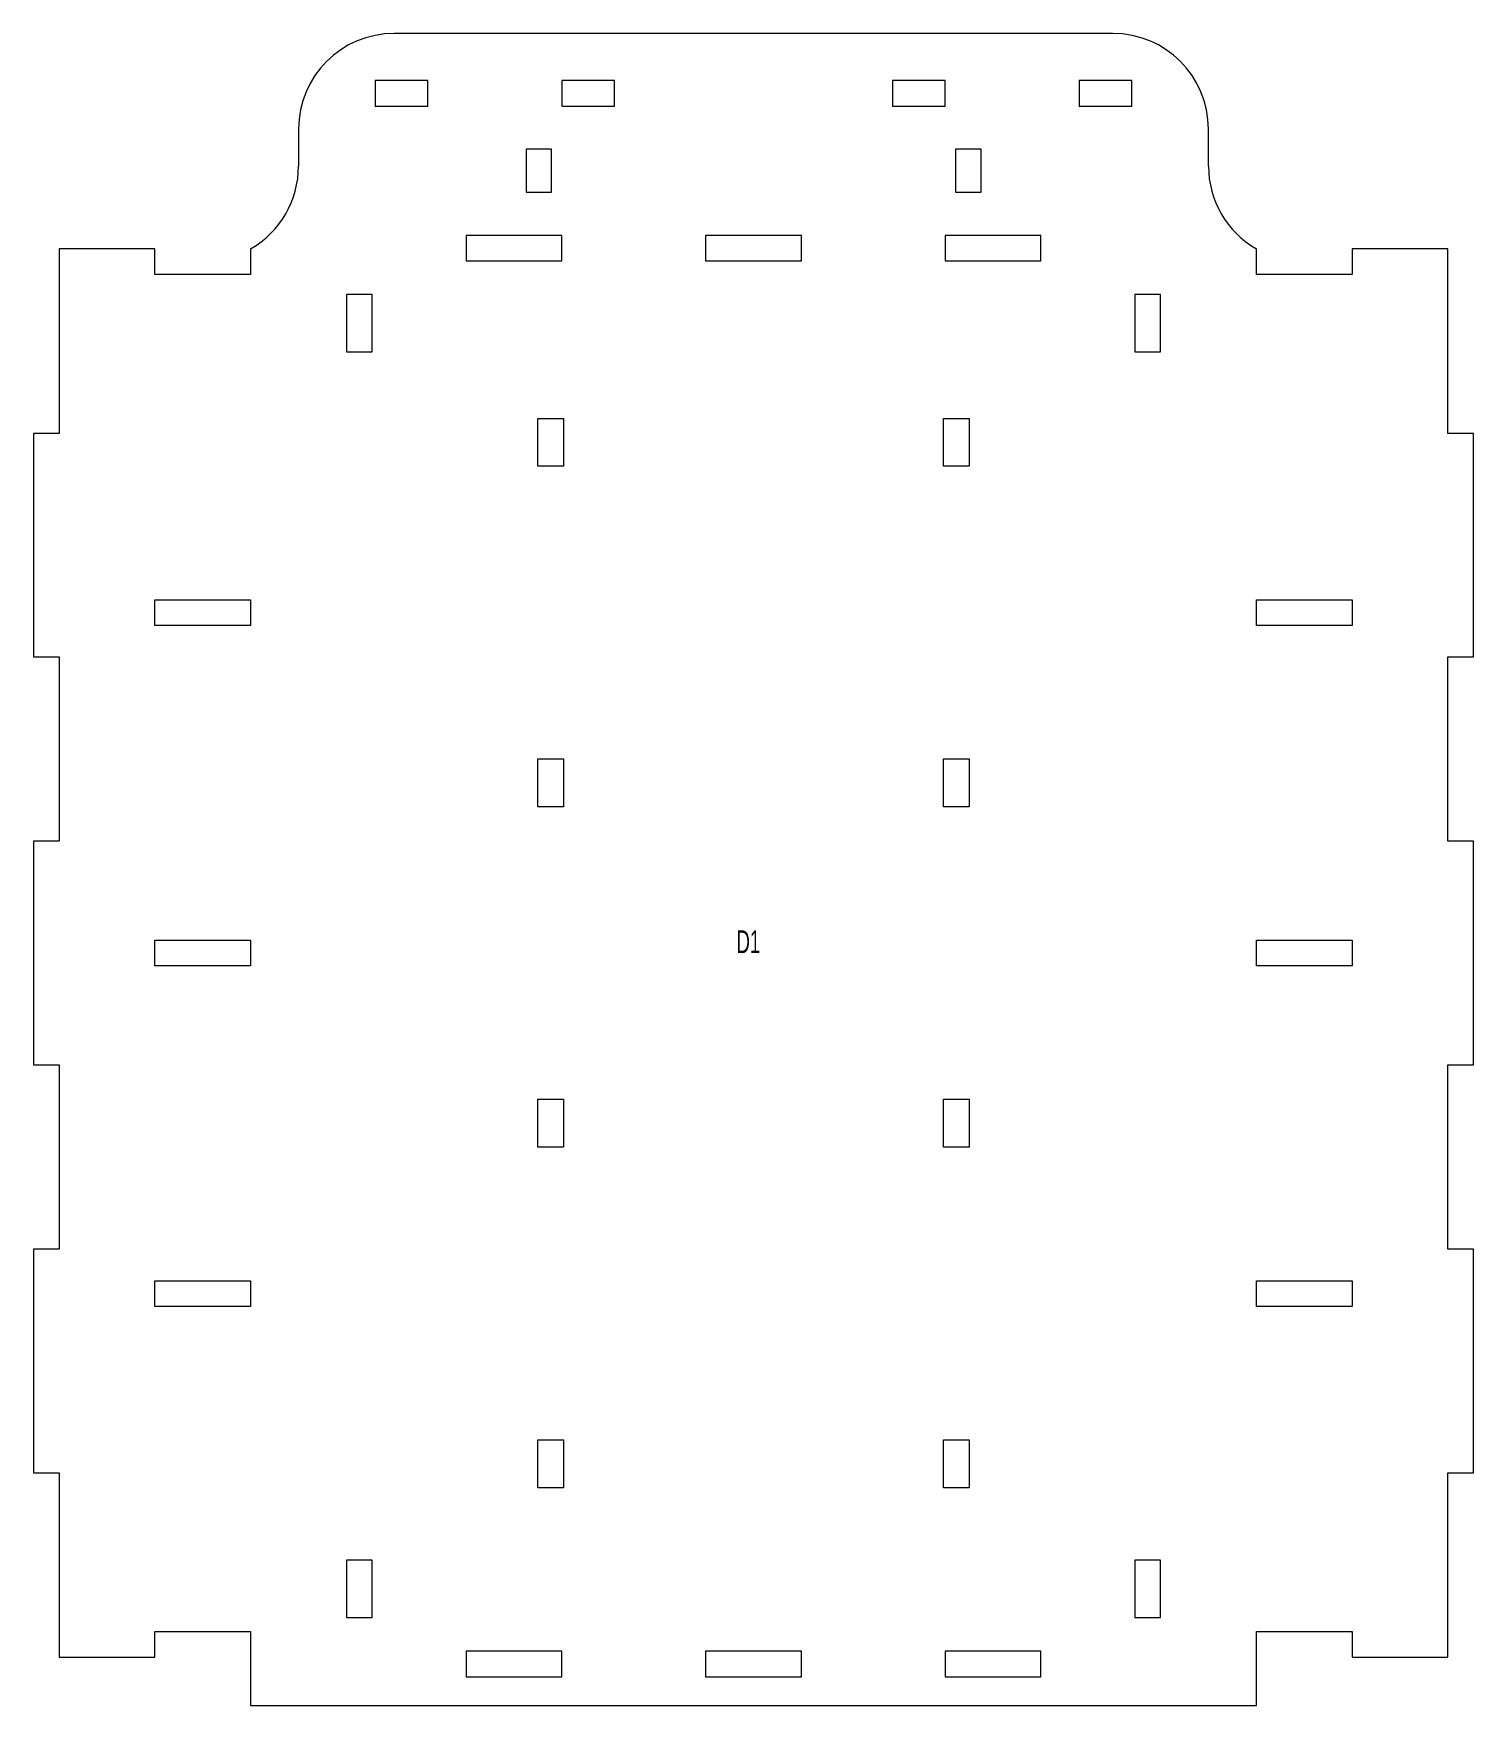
# Model space of a CAD drawing. Header units: millimetres. Extents: x 6 to 307, y 3 to 352.
import ezdxf

# ---------------------------------------------------------------- set-up
doc = ezdxf.new("R2010")
doc.units = ezdxf.units.MM
doc.styles.add('SLDTEXTSTYLE0', font='TXT', dxfattribs={"width": 0.605})

msp = doc.modelspace()

# ---------------------------------------------------------------- linework, layer by layer
at = {"color": 7, "linetype": 'Continuous', "lineweight": 15}
for p, q in [((231.34, 352.11), (81.34, 352.11)), ((88.34, 342.3), (77.34, 342.3)), ((77.34, 342.3), (77.34, 336.95)), ((88.34, 336.95), (88.34, 342.3)), ((127.34, 342.3), (116.34, 342.3)), ((116.34, 342.3), (116.34, 336.95)), ((127.34, 336.95), (127.34, 342.3)), ((185.34, 342.3), (185.34, 336.95)), ((196.34, 342.3), (185.34, 342.3)), ((196.34, 336.95), (196.34, 342.3)), ((224.34, 342.3), (224.34, 336.95)), ((235.34, 342.3), (224.34, 342.3)), ((235.34, 336.95), (235.34, 342.3)), ((77.34, 336.95), (88.34, 336.95)), ((116.34, 336.95), (127.34, 336.95)), ((185.34, 336.95), (196.34, 336.95)), ((224.34, 336.95), (235.34, 336.95)), ((61.34, 332.11), (61.34, 324.43)), ((251.34, 324.43), (251.34, 332.11)), ((114.19, 327.95), (108.84, 327.95)), ((108.84, 327.95), (108.84, 318.95)), ((114.19, 318.95), (114.19, 327.95)), ((203.84, 327.95), (198.49, 327.95)), ((198.49, 327.95), (198.49, 318.95)), ((203.84, 318.95), (203.84, 327.95)), ((108.84, 318.95), (114.19, 318.95)), ((198.49, 318.95), (203.84, 318.95)), ((116.34, 309.95), (96.34, 309.95)), ((96.34, 309.95), (96.34, 304.6)), ((116.34, 304.6), (116.34, 309.95)), ((166.34, 309.95), (146.34, 309.95)), ((146.34, 309.95), (146.34, 304.6)), ((166.34, 304.6), (166.34, 309.95)), ((216.34, 309.95), (196.34, 309.95)), ((196.34, 309.95), (196.34, 304.6)), ((216.34, 304.6), (216.34, 309.95)), ((31.34, 307.11), (11.34, 307.11)), ((11.34, 307.11), (11.34, 268.61)), ((31.34, 301.76), (31.34, 307.11)), ((51.34, 307.11), (51.34, 301.76)), ((96.34, 304.6), (116.34, 304.6)), ((146.34, 304.6), (166.34, 304.6)), ((196.34, 304.6), (216.34, 304.6)), ((261.34, 301.76), (261.34, 307.11)), ((281.34, 307.11), (281.34, 301.76)), ((301.34, 307.11), (281.34, 307.11)), ((301.34, 268.61), (301.34, 307.11)), ((51.34, 301.76), (31.34, 301.76)), ((281.34, 301.76), (261.34, 301.76)), ((76.69, 297.6), (71.34, 297.6)), ((71.34, 297.6), (71.34, 285.6)), ((76.69, 285.6), (76.69, 297.6)), ((241.34, 297.6), (235.99, 297.6)), ((235.99, 297.6), (235.99, 285.6)), ((241.34, 285.6), (241.34, 297.6)), ((71.34, 285.6), (76.69, 285.6)), ((235.99, 285.6), (241.34, 285.6)), ((111.34, 271.73), (116.69, 271.73)), ((111.34, 261.73), (111.34, 271.73)), ((116.69, 271.73), (116.69, 261.73)), ((195.99, 271.73), (201.34, 271.73)), ((195.99, 261.73), (195.99, 271.73)), ((201.34, 271.73), (201.34, 261.73)), ((5.99, 268.61), (5.99, 221.94)), ((11.34, 268.61), (5.99, 268.61)), ((306.69, 268.61), (301.34, 268.61)), ((306.69, 221.94), (306.69, 268.61)), ((116.69, 261.73), (111.34, 261.73)), ((201.34, 261.73), (195.99, 261.73)), ((31.34, 228.51), (31.34, 233.86)), ((31.34, 233.86), (51.34, 233.86)), ((51.34, 233.86), (51.34, 228.51)), ((261.34, 228.51), (261.34, 233.86)), ((261.34, 233.86), (281.34, 233.86)), ((281.34, 233.86), (281.34, 228.51)), ((51.34, 228.51), (31.34, 228.51)), ((281.34, 228.51), (261.34, 228.51)), ((5.99, 221.94), (11.34, 221.94)), ((11.34, 221.94), (11.34, 183.44)), ((301.34, 221.94), (306.69, 221.94)), ((301.34, 183.44), (301.34, 221.94)), ((111.34, 200.65), (116.69, 200.65)), ((111.34, 190.65), (111.34, 200.65)), ((116.69, 200.65), (116.69, 190.65)), ((195.99, 200.65), (201.34, 200.65)), ((195.99, 190.65), (195.99, 200.65)), ((201.34, 200.65), (201.34, 190.65)), ((116.69, 190.65), (111.34, 190.65)), ((201.34, 190.65), (195.99, 190.65)), ((5.99, 183.44), (5.99, 136.77)), ((11.34, 183.44), (5.99, 183.44)), ((306.69, 183.44), (301.34, 183.44)), ((306.69, 136.77), (306.69, 183.44)), ((31.34, 157.43), (31.34, 162.78)), ((31.34, 162.78), (51.34, 162.78)), ((51.34, 162.78), (51.34, 157.43)), ((261.34, 157.43), (261.34, 162.78)), ((261.34, 162.78), (281.34, 162.78)), ((281.34, 162.78), (281.34, 157.43)), ((51.34, 157.43), (31.34, 157.43)), ((281.34, 157.43), (261.34, 157.43)), ((5.99, 136.77), (11.34, 136.77)), ((11.34, 136.77), (11.34, 98.27)), ((301.34, 136.77), (306.69, 136.77)), ((301.34, 98.27), (301.34, 136.77)), ((111.34, 129.57), (116.69, 129.57)), ((111.34, 119.57), (111.34, 129.57)), ((116.69, 129.57), (116.69, 119.57)), ((195.99, 129.57), (201.34, 129.57)), ((195.99, 119.57), (195.99, 129.57)), ((201.34, 129.57), (201.34, 119.57)), ((116.69, 119.57), (111.34, 119.57)), ((201.34, 119.57), (195.99, 119.57)), ((5.99, 98.27), (5.99, 51.61)), ((11.34, 98.27), (5.99, 98.27)), ((306.69, 98.27), (301.34, 98.27)), ((306.69, 51.61), (306.69, 98.27)), ((31.34, 86.35), (31.34, 91.7)), ((31.34, 91.7), (51.34, 91.7)), ((51.34, 91.7), (51.34, 86.35)), ((261.34, 86.35), (261.34, 91.7)), ((261.34, 91.7), (281.34, 91.7)), ((281.34, 91.7), (281.34, 86.35)), ((51.34, 86.35), (31.34, 86.35)), ((281.34, 86.35), (261.34, 86.35)), ((111.34, 58.49), (116.69, 58.49)), ((111.34, 48.49), (111.34, 58.49)), ((116.69, 58.49), (116.69, 48.49)), ((195.99, 58.49), (201.34, 58.49)), ((195.99, 48.49), (195.99, 58.49)), ((201.34, 58.49), (201.34, 48.49)), ((5.99, 51.61), (11.34, 51.61)), ((11.34, 51.61), (11.34, 13.11)), ((301.34, 51.61), (306.69, 51.61)), ((301.34, 13.11), (301.34, 51.61)), ((116.69, 48.49), (111.34, 48.49)), ((201.34, 48.49), (195.99, 48.49)), ((76.69, 33.35), (71.34, 33.35)), ((71.34, 33.35), (71.34, 21.35)), ((76.69, 21.35), (76.69, 33.35)), ((241.34, 33.35), (235.99, 33.35)), ((235.99, 33.35), (235.99, 21.35)), ((241.34, 21.35), (241.34, 33.35)), ((71.34, 21.35), (76.69, 21.35)), ((235.99, 21.35), (241.34, 21.35)), ((31.34, 18.46), (51.34, 18.46)), ((31.34, 13.11), (31.34, 18.46)), ((51.34, 18.46), (51.34, 3)), ((261.34, 18.46), (281.34, 18.46)), ((261.34, 3), (261.34, 18.46)), ((281.34, 18.46), (281.34, 13.11)), ((116.34, 14.35), (96.34, 14.35)), ((96.34, 14.35), (96.34, 9)), ((116.34, 9), (116.34, 14.35)), ((166.34, 14.35), (146.34, 14.35)), ((146.34, 14.35), (146.34, 9)), ((166.34, 9), (166.34, 14.35)), ((216.34, 14.35), (196.34, 14.35)), ((196.34, 14.35), (196.34, 9)), ((216.34, 9), (216.34, 14.35)), ((11.34, 13.11), (31.34, 13.11)), ((281.34, 13.11), (301.34, 13.11)), ((96.34, 9), (116.34, 9)), ((146.34, 9), (166.34, 9)), ((196.34, 9), (216.34, 9)), ((51.34, 3), (261.34, 3))]:
    msp.add_line(p, q, dxfattribs=at)
for centre, start, end in [((81.34, 332.11), 90, 180), ((231.34, 332.11), 0, 90), ((41.34, 324.43), 300, 0), ((271.34, 324.43), 180, 240)]:
    msp.add_arc(centre, 20, start, end, dxfattribs=at)

# ---------------------------------------------------------------- texts
at = {"color": 7, "linetype": 'Continuous', "lineweight": 0, "insert": (152.8, 164.85), "char_height": 4.763, "attachment_point": 1, "style": 'SLDTEXTSTYLE0'}
msp.add_mtext('D1', dxfattribs=at)

doc.saveas('drawing.dxf')
